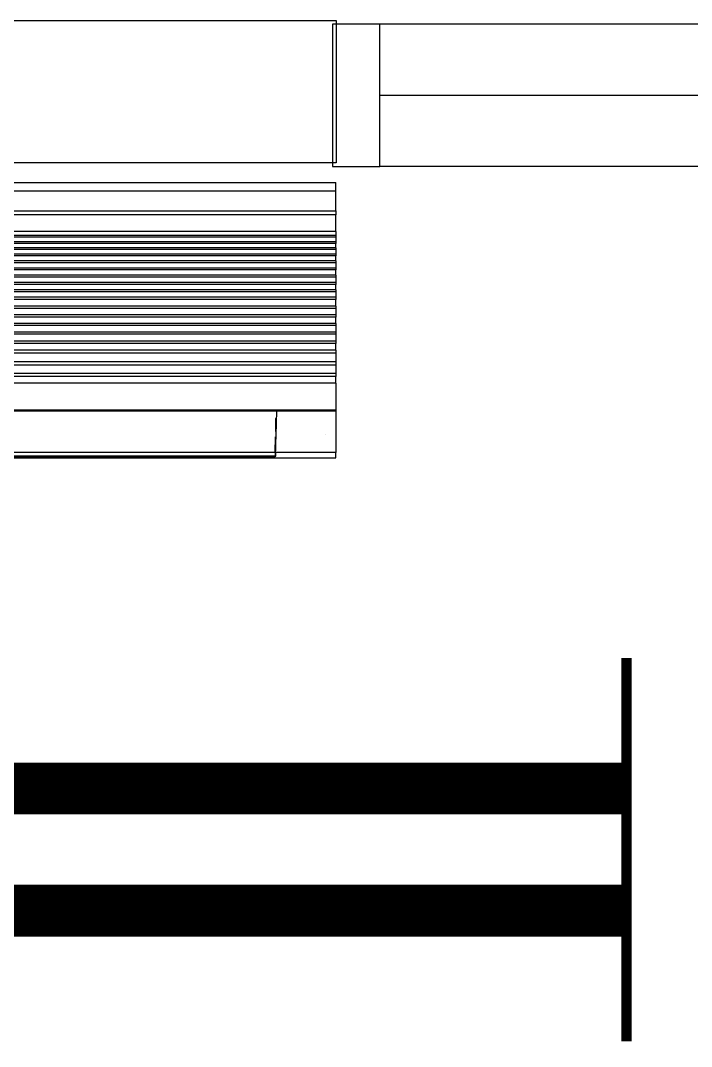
# Model space of a CAD drawing. Header units: inches. Extents: x -106706990 to 300603, y -86718466 to 1728185.
# Drawn here: x 33956 to 34663, y 23473 to 24554 of the extents above; entities that cross this region are included whole.
import ezdxf

# ---------------------------------------------------------------- set-up
doc = ezdxf.new("R2010")
doc.units = ezdxf.units.IN
doc.header["$MEASUREMENT"] = 0
for name, color, linetype in [('A-WALL', 1, 'Continuous'), ('A-WIN', 9, 'Continuous'), ('Edges', 7, 'Continuous'), ('FITTING', 1, 'Continuous'), ('LAMP', 5, 'Continuous')]:
    doc.layers.add(name, color=color, linetype=linetype)

# ---------------------------------------------------------------- blocks, each defined once
blk = doc.blocks.new('A$C04C40081')
at = {"layer": 'A-WIN', "color": 8}
for p, q in [((850, 150), (50, 150)), ((850, 75), (50, 75)), ((850, 0), (50, 0))]:
    blk.add_line(p, q, dxfattribs=at)
at = {"layer": 'A-WIN', "color": 8, "linetype": 'Continuous'}
for points in [[(50, 150), (0, 150), (0, 0), (50, 0)], [(850, 150), (900, 150), (900, 0), (850, 0)]]:
    blk.add_lwpolyline(points, close=True, dxfattribs=at)
blk = doc.blocks.new('YBC 236')
at = {"layer": 'LAMP'}
for points, const_width in [([(-134681.8, 193808.3), (-134681.8, 193533.1)], 10.9), ([(-133371.4, 193808.3), (-133371.4, 193533.1)], 10.9), ([(-134681.8, 193670.7), (-133371.4, 193670.7)], 54.6), ([(-134681.8, 193679.4), (-134681.8, 193404.2)], 10.9), ([(-133371.4, 193679.4), (-133371.4, 193404.2)], 10.9), ([(-134681.8, 193541.8), (-133371.4, 193541.8)], 54.6)]:
    blk.add_lwpolyline(points, dxfattribs=dict(at, const_width=const_width))
blk = doc.blocks.new('*U194')
at = {"layer": 'FITTING', "color": 1, "linetype": 'Continuous'}
blk.add_blockref('YBC 236', (134026.6, -193606.2, -5.5), dxfattribs=at)
blk = doc.blocks.new('*U195')
at = {"layer": 'LAMP', "color": 0, "linetype": 'ByBlock', "lineweight": -2, "transparency": 16777216}
blk.add_blockref('*U194', (0, 3000), dxfattribs=at)
blk = doc.blocks.new('air con')
at = {"layer": 'Edges'}
for p, q in [((71.4, 41.9), (152.4, 41.9)), ((152.4, 41.09), (152.4, 41.9)), ((71.4, 41.09), (152.4, 41.09)), ((152.4, 39.12), (152.4, 41.09)), ((71.4, 39.12), (152.4, 39.12)), ((152.4, 38.72), (71.4, 38.72)), ((152.4, 39.12), (152.4, 38.72)), ((152.4, 37.09), (152.4, 38.72)), ((152.4, 37.09), (71.4, 37.09)), ((152.4, 36.7), (71.4, 36.7)), ((152.4, 36.54), (71.4, 36.54)), ((152.4, 37.09), (152.4, 36.7)), ((152.4, 36.7), (152.4, 36.54)), ((152.4, 36.54), (152.4, 36.08)), ((152.4, 36.08), (71.4, 36.08)), ((152.4, 35.91), (71.4, 35.91)), ((152.4, 35.49), (71.4, 35.49)), ((152.4, 35.34), (71.4, 35.34)), ((152.4, 36.08), (152.4, 35.91)), ((152.4, 35.49), (152.4, 35.91)), ((152.4, 35.49), (152.4, 35.34)), ((152.4, 35.34), (152.4, 34.88)), ((152.4, 34.88), (71.4, 34.88)), ((152.4, 34.71), (71.4, 34.71)), ((152.4, 34.88), (152.4, 34.71)), ((152.4, 34.21), (152.4, 34.71)), ((152.4, 34.21), (71.4, 34.21)), ((152.4, 34.02), (71.4, 34.02)), ((152.4, 33.51), (71.4, 33.51)), ((152.4, 33.33), (71.4, 33.33)), ((152.4, 34.21), (152.4, 34.02)), ((152.4, 34.02), (152.4, 33.51)), ((152.4, 33.51), (152.4, 33.33)), ((152.4, 32.83), (152.4, 33.33)), ((152.4, 32.83), (71.4, 32.83)), ((152.4, 32.62), (71.4, 32.62)), ((152.4, 32.83), (152.4, 32.62)), ((152.4, 32.62), (152.4, 32.1)), ((152.4, 32.1), (71.4, 32.1)), ((152.4, 31.91), (71.4, 31.91)), ((152.4, 31.38), (71.4, 31.38)), ((152.4, 32.1), (152.4, 31.91)), ((152.4, 31.38), (152.4, 31.91)), ((152.4, 31.38), (152.4, 31.19)), ((152.4, 31.19), (71.4, 31.19)), ((152.4, 30.65), (71.4, 30.65)), ((152.4, 30.44), (71.4, 30.44)), ((152.4, 31.19), (152.4, 30.65)), ((152.4, 30.65), (152.4, 30.44)), ((152.4, 29.79), (152.4, 30.44)), ((152.4, 29.79), (71.4, 29.79)), ((152.4, 29.56), (71.4, 29.56)), ((152.4, 29.79), (152.4, 29.56)), ((152.4, 29.56), (152.4, 28.93)), ((152.4, 28.93), (71.4, 28.93)), ((152.4, 28.71), (71.4, 28.71)), ((152.4, 28.93), (152.4, 28.71)), ((152.4, 28.09), (152.4, 28.71)), ((152.4, 28.09), (71.4, 28.09)), ((152.4, 27.87), (71.4, 27.87)), ((152.4, 27.23), (71.4, 27.23)), ((152.4, 28.09), (152.4, 27.87)), ((152.4, 27.87), (152.4, 27.23)), ((152.4, 27.23), (152.4, 27.02)), ((152.4, 27.02), (71.4, 27.02)), ((152.4, 26.35), (71.4, 26.35)), ((152.4, 27.02), (152.4, 26.35)), ((152.4, 26.35), (152.4, 26.12)), ((152.4, 26.12), (71.4, 26.12)), ((152.4, 25.47), (71.4, 25.47)), ((152.4, 25.16), (71.4, 25.16)), ((152.4, 25.47), (152.4, 26.12)), ((152.4, 25.47), (152.4, 25.16)), ((152.4, 25.16), (152.4, 24.3)), ((152.4, 24.3), (71.4, 24.3)), ((152.4, 24.3), (152.4, 24)), ((152.4, 24), (71.4, 24)), ((152.4, 23.18), (71.4, 23.18)), ((152.4, 24), (152.4, 23.18)), ((152.4, 23.18), (152.4, 22.88)), ((152.4, 22.88), (71.4, 22.88)), ((152.4, 22.21), (71.4, 22.21)), ((152.4, 22.21), (152.4, 22.88)), ((152.4, 22.21), (152.4, 19.57)), ((152.4, 19.57), (71.4, 19.57)), ((152.4, 19.49), (71.4, 19.49)), ((146.59, 19.09), (146.6, 19.49)), ((152.4, 19.57), (152.4, 19.49)), ((152.4, 19.49), (152.4, 15.42)), ((146.49, 18.03), (146.5, 18.39)), ((146.5, 18.39), (146.51, 18.75)), ((146.51, 18.75), (146.52, 18.81)), ((146.55, 17.92), (146.56, 18.3)), ((146.56, 18.3), (146.57, 18.69)), ((146.57, 18.69), (146.59, 19.09)), ((146.48, 17.68), (146.49, 18.03)), ((146.48, 17.5), (146.48, 17.68)), ((146.52, 16.87), (146.53, 17.21)), ((146.53, 17.21), (146.54, 17.56)), ((146.54, 17.56), (146.55, 17.92)), ((151.4, 17.18), (151.4, 17.18)), ((146.44, 16.03), (146.45, 16.35)), ((146.45, 16.35), (146.46, 16.67)), ((146.46, 16.67), (146.46, 16.96)), ((146.49, 15.95), (146.5, 16.24)), ((146.5, 16.24), (146.51, 16.55)), ((146.51, 16.55), (146.52, 16.87)), ((146.42, 15.42), (76.92, 15.42)), ((146.42, 15.42), (146.43, 15.72)), ((146.47, 15.42), (146.42, 15.42)), ((146.42, 15.42), (146.42, 15.05)), ((146.43, 15.72), (146.44, 16.03)), ((146.47, 15.42), (146.48, 15.68)), ((152.4, 15.42), (146.47, 15.42)), ((146.47, 15.42), (146.47, 15.05)), ((146.48, 15.68), (146.49, 15.95)), ((152.4, 14.9), (152.4, 15.42)), ((71.4, 14.9), (152.4, 14.9)), ((146.42, 15.05), (76.92, 15.05)), ((146.42, 15.01), (76.92, 15.01)), ((146.47, 15.05), (146.42, 15.05)), ((146.42, 15.05), (146.42, 15.01))]:
    blk.add_line(p, q, dxfattribs=at)

msp = doc.modelspace()

# ---------------------------------------------------------------- linework, layer by layer
at = {"layer": 'A-WALL', "color": 8, "linetype": 'Continuous', "ltscale": 900}
for p, q in [((32038.8, 24554.4), (34288.8, 24554.4)), ((34288.8, 24554.4), (34288.8, 24404.4)), ((34288.8, 24404.4), (32038.8, 24404.4))]:
    msp.add_line(p, q, dxfattribs=at)

# ---------------------------------------------------------------- block references
at = {"xscale": 10.74849191040555, "yscale": 10.74849191040555, "zscale": 10.74849191040555}
msp.add_blockref('air con', (32650.4, 23933.3), dxfattribs=at)
at = {"layer": 'A-WIN', "color": 8}
msp.add_blockref('A$C04C40081', (34284.8, 24400.5), dxfattribs=at)
at = {"layer": 'LAMP', "color": 0}
msp.add_blockref('*U195', (33939.7, 20680.5, -5.5), dxfattribs=at)

doc.saveas('drawing.dxf')
